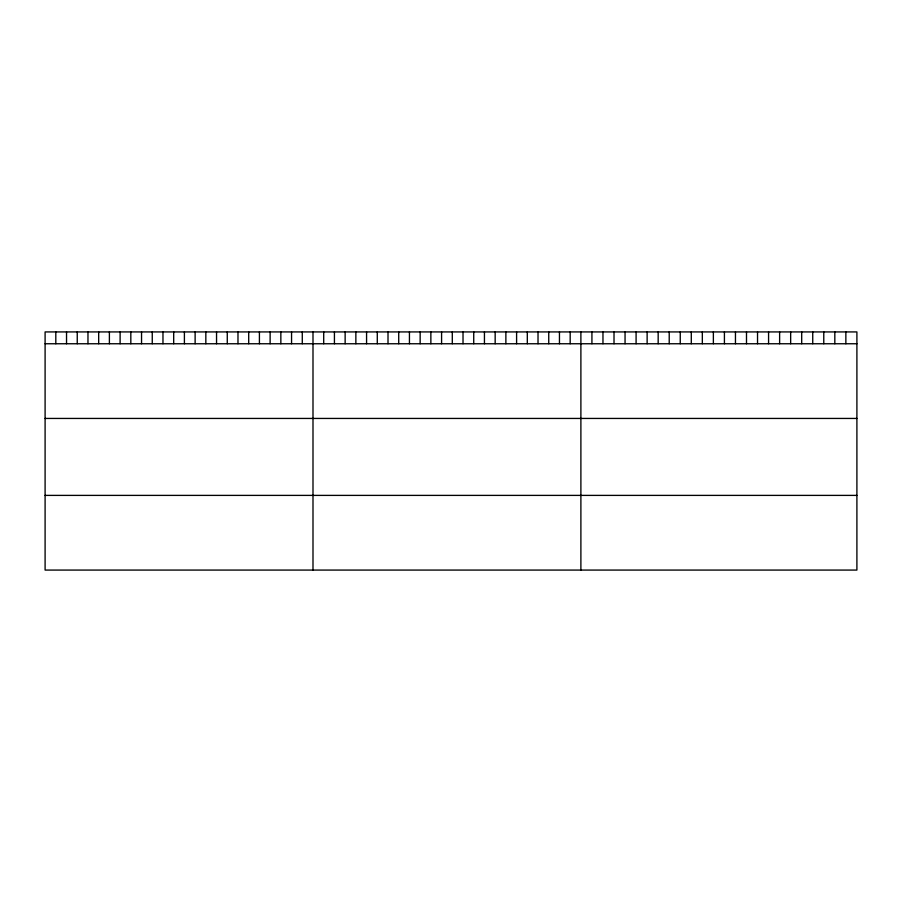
<?xml version="1.0" encoding="UTF-8"?>
<svg xmlns="http://www.w3.org/2000/svg" width="902" height="902" viewBox="0 0 902 902"><rect width="100%" height="100%" fill="white"/><g stroke="black" fill="none" stroke-linecap="round" stroke-linejoin="round"><path stroke-width="1.35" d="M856.9 343.752L856.9 570.075L45.1 570.075L45.1 331.925L856.9 331.925L856.9 343.752L45.1 343.752M45.1 418.438L856.9 418.438M45.1 495.39L856.9 495.39M845.862 331.925L845.862 343.752M834.824 331.925L834.824 343.752M823.774 331.925L823.774 343.752M812.736 331.925L812.736 343.752M801.698 331.925L801.698 343.752M790.659 331.925L790.659 343.752M779.621 331.925L779.621 343.752M768.572 331.925L768.572 343.752M757.533 331.925L757.533 343.752M746.495 331.925L746.495 343.752M735.457 331.925L735.457 343.752M724.419 331.925L724.419 343.752M713.369 331.925L713.369 343.752M702.331 331.925L702.331 343.752M691.293 331.925L691.293 343.752M680.255 331.925L680.255 343.752M669.216 331.925L669.216 343.752M658.167 331.925L658.167 343.752M647.129 331.925L647.129 343.752M636.09 331.925L636.09 343.752M625.052 331.925L625.052 343.752M614.014 331.925L614.014 343.752M602.964 331.925L602.964 343.752M591.926 331.925L591.926 343.752M580.888 331.925L580.888 570.075M570.177 331.925L570.177 343.752M559.454 331.925L559.454 343.752M548.743 331.925L548.743 343.752M538.02 331.925L538.02 343.752M527.309 331.925L527.309 343.752M516.598 331.925L516.598 343.752M505.875 331.925L505.875 343.752M495.164 331.925L495.164 343.752M484.442 331.925L484.442 343.752M473.73 331.925L473.73 343.752M463.019 331.925L463.019 343.752M452.297 331.925L452.297 343.752M441.585 331.925L441.585 343.752M430.863 331.925L430.863 343.752M420.152 331.925L420.152 343.752M409.44 331.925L409.44 343.752M398.718 331.925L398.718 343.752M388.007 331.925L388.007 343.752M377.284 331.925L377.284 343.752M366.573 331.925L366.573 343.752M355.862 331.925L355.862 343.752M345.139 331.925L345.139 343.752M334.428 331.925L334.428 343.752M323.705 331.925L323.705 343.752M312.994 331.925L312.994 570.075M302.283 331.925L302.283 343.752M291.56 331.925L291.56 343.752M280.849 331.925L280.849 343.752M270.126 331.925L270.126 343.752M259.415 331.925L259.415 343.752M248.704 331.925L248.704 343.752M237.981 331.925L237.981 343.752M227.27 331.925L227.27 343.752M216.548 331.925L216.548 343.752M205.836 331.925L205.836 343.752M195.125 331.925L195.125 343.752M184.403 331.925L184.403 343.752M173.691 331.925L173.691 343.752M162.969 331.925L162.969 343.752M152.258 331.925L152.258 343.752M141.546 331.925L141.546 343.752M130.824 331.925L130.824 343.752M120.113 331.925L120.113 343.752M109.39 331.925L109.39 343.752M98.679 331.925L98.679 343.752M87.968 331.925L87.968 343.752M77.245 331.925L77.245 343.752M66.534 331.925L66.534 343.752M55.811 331.925L55.811 343.752"/></g></svg>
